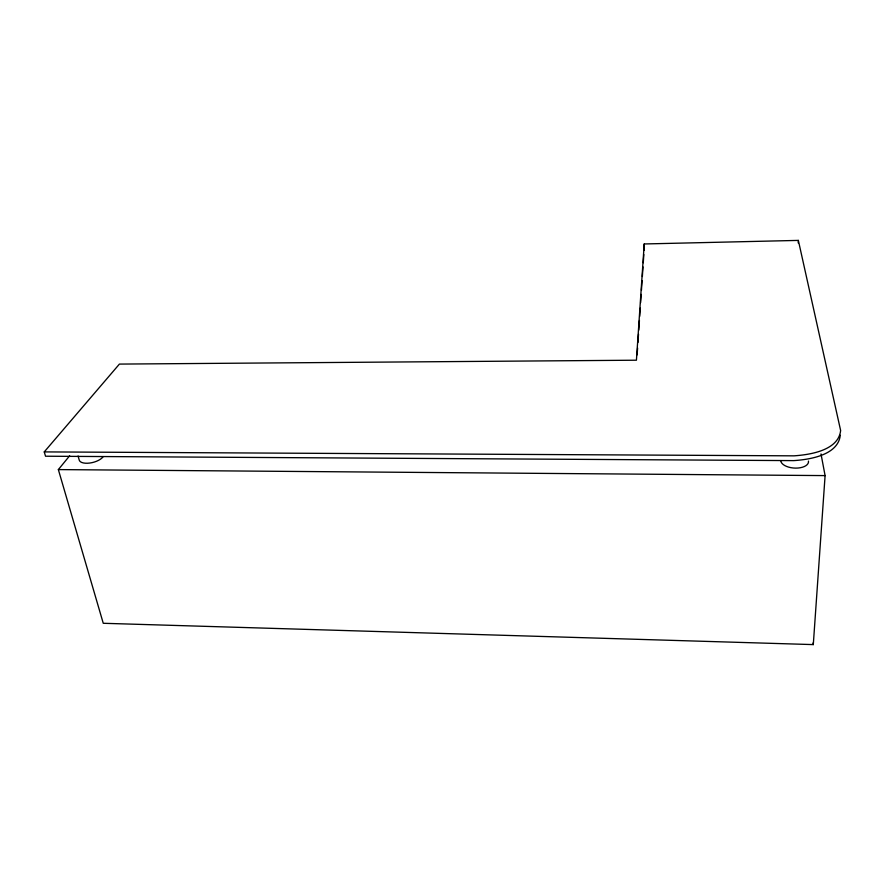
<?xml version="1.0" encoding="UTF-8"?>
<svg xmlns="http://www.w3.org/2000/svg" width="885" height="885" viewBox="0 0 885 885"><rect width="100%" height="100%" fill="white"/><g stroke="black" fill="none" stroke-linecap="round" stroke-linejoin="round"><path stroke-width="1.33" d="M798.215 242.91L798.347 240.399L644.225 243.961L636.426 360.206L119.409 364.089L44.25 451.903L45.533 456.217L793.723 460.62C809.963 459.547 838.15 455.1 840.285 435.232M637.145 354.863L637.598 347.982M637.963 342.484L638.516 334.242M638.793 330.116L639.435 320.492M639.7 316.376L640.253 308.124M640.618 302.626L641.171 294.384M641.437 290.258L642.079 280.633M642.355 276.507L642.997 266.894M643.273 262.768L643.815 254.515M644.092 250.4L644.225 243.961M69.661 455.764L58.355 469.592L103.257 623.283L813.293 644.601L825.097 475.599L821.003 453.939M44.25 451.903L793.978 455.841C810.217 454.746 838.46 450.388 840.639 430.519L798.347 240.399M58.355 469.592L825.097 475.599M78.09 456.018L79.196 459.968A12.755 5.708 -14.3 0 0 89.695 463.054A12.755 5.708 -14.3 0 0 103.014 456.903M813.061 642.952L813.293 644.601M808.459 461.085A13.895 7.014 3.5 0 1 795.703 468.121A13.895 7.014 3.5 0 1 780.791 460.919"/></g></svg>
